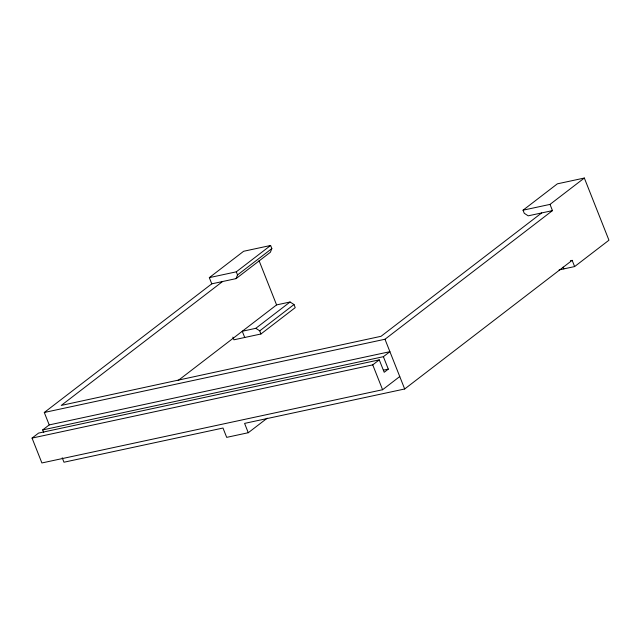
<?xml version="1.0" encoding="UTF-8"?>
<svg xmlns="http://www.w3.org/2000/svg" width="641" height="641" viewBox="0 0 641 641"><rect width="100%" height="100%" fill="white"/><g stroke="black" fill="none" stroke-linecap="round" stroke-linejoin="round"><path stroke-width="0.96" d="M211.778 283.843L236.056 278.627L237.523 274.941L271.848 248.58L270.614 245.471L243.636 251.272L209.319 277.633L211.778 283.843L44.285 412.483L49.213 424.911L42.691 429.927L43.748 432.587M271.848 248.58L270.382 252.266L236.056 278.627M222.571 281.527L61.256 405.416L381.058 336.293L541.685 212.932M209.319 277.633L236.297 271.832L270.614 245.471M399.752 376.547L382.589 389.728L41.897 462.962L32.05 438.091L38.572 433.084L379.264 359.857L384.191 372.285L388.31 369.128L383.382 356.692L389.904 351.685L49.213 424.911M178.166 380.49L276.583 304.908L290.069 302.007L294.003 304.531L295.229 307.64L260.911 334.001L233.933 339.802L232.875 337.134M244.726 337.478L242.258 331.261L255.815 328.312L290.069 302.007M255.815 328.312L259.741 330.844L294.003 304.531M584.336 178.038L550.01 204.399L552.478 210.617L528.2 215.833L524.266 213.301L523.04 210.192L557.358 183.839L584.336 178.038L608.95 240.207L574.624 266.568L559.08 269.909M62.225 457.778L63.98 462.217L222.996 428.036L226.69 437.362L248.267 432.723L267.257 418.148M44.285 412.483L384.985 339.249L552.478 210.617M32.05 438.091L372.741 364.865L379.264 359.857M248.267 432.723L244.582 423.397L404.679 388.983L572.165 260.35L574.624 266.568M523.04 210.192L550.01 204.399M570.37 260.735L572.165 260.35M42.691 429.927L383.382 356.692M383.414 370.178L388.31 369.128M563.135 267.113L563.84 268.883M384.985 339.249L404.679 388.983M372.741 364.865L382.589 389.728M259.076 260.695L276.583 304.908M236.297 271.832L237.523 274.941M259.741 330.844L260.911 334.001"/></g></svg>
